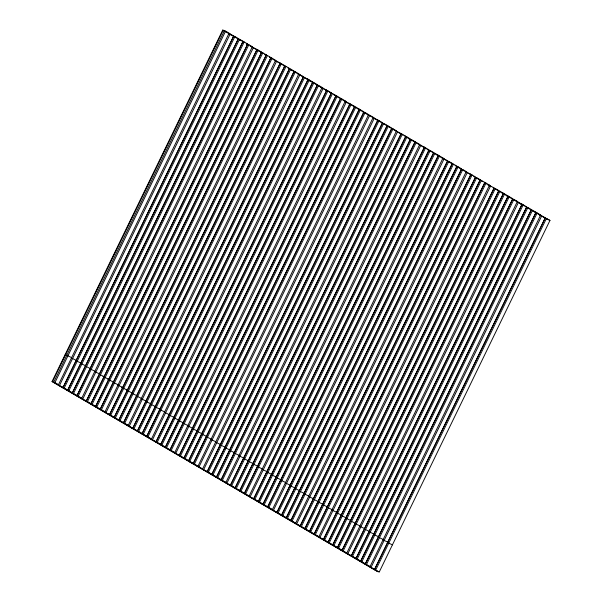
<?xml version="1.0" encoding="UTF-8"?>
<svg xmlns="http://www.w3.org/2000/svg" width="602" height="602" viewBox="0 0 602 602"><rect width="100%" height="100%" fill="white"/><g stroke="black" fill="none" stroke-linecap="round" stroke-linejoin="round"><path stroke-width="0.9" d="M379.29 571.9L374.534 569.627L545.209 218.142L546.473 218.383L549.965 220.422L379.29 571.9L377.552 571.576L52.035 381.578L222.71 30.1L241.086 40.635M52.035 381.578L52.509 381.668L223.176 30.19M225.607 31.108L224.343 30.868L53.676 382.345L54.94 382.586L225.607 31.108L229.099 33.14L58.319 385.062L63.075 387.334L233.749 35.857L228.993 33.584M59.59 385.303L230.257 33.817M234.908 36.534L233.644 36.293L62.969 387.778L64.241 388.012L234.908 36.534L238.4 38.566L67.725 390.051L66.461 389.81M239.558 39.25L238.294 39.01L67.62 390.487L68.891 390.728L239.558 39.25L243.05 41.282L72.375 392.767L71.111 392.527M244.209 41.959L242.945 41.726L72.27 393.204L73.542 393.445L244.209 41.959L247.7 43.999L77.026 395.476L75.762 395.243M248.859 44.676L247.595 44.435L76.921 395.92L78.192 396.154L248.859 44.676L252.351 46.715L81.571 398.629L86.327 400.909L257.001 49.424L252.246 47.152M82.843 398.87L253.51 47.392M258.16 50.101L256.896 49.868L86.221 401.346L87.493 401.587L258.16 50.101L261.644 52.141L90.977 403.618L89.713 403.385M262.811 52.818L261.546 52.577L90.872 404.062L92.144 404.296L262.811 52.818L266.295 54.857L95.628 406.335L94.364 406.094M267.461 55.534L266.197 55.294L95.522 406.771L96.794 407.012L267.461 55.534L270.945 57.566L100.278 409.051L99.014 408.811M272.112 58.243L270.847 58.01L100.173 409.488L101.445 409.729L272.112 58.243L275.596 60.283L104.823 412.204L109.579 414.477L280.246 62.999L275.498 60.727M106.095 412.445L276.762 60.96M281.412 63.677L280.141 63.436L109.474 414.921L110.738 415.154L281.412 63.677L284.897 65.708L114.23 417.194L112.965 416.953M286.063 66.393L284.791 66.152L114.124 417.63L115.388 417.871L286.063 66.393L289.547 68.425L118.88 419.903L117.616 419.669M290.713 69.102L289.442 68.869L118.775 420.346L120.039 420.587L290.713 69.102L294.197 71.141L123.53 422.619L122.266 422.378M295.364 71.819L294.092 71.578L123.425 423.063L124.689 423.296L295.364 71.819L298.848 73.85L128.075 425.772L132.831 428.045L303.498 76.567L298.743 74.294M129.34 426.013L300.014 74.535M303.393 77.011L132.726 428.489L137.482 430.761L308.149 79.283L303.393 77.011L306.185 78.636M133.99 428.729L304.665 77.244M309.315 79.961L308.043 79.72L137.376 431.205L138.641 431.438L309.315 79.961L312.799 82L142.132 433.478L140.86 433.237M313.966 82.677L312.694 82.436L142.027 433.914L143.291 434.155L313.966 82.677L317.45 84.709L146.783 436.194L145.511 435.953M318.616 85.386L317.344 85.153L146.677 436.631L147.941 436.871L318.616 85.386L322.1 87.425L151.328 439.347L156.084 441.62L326.751 90.142L321.995 87.862M152.592 439.58L323.266 88.103M327.917 90.819L326.645 90.578L155.978 442.056L157.242 442.297L327.917 90.819L331.401 92.851L160.734 444.336L159.462 444.095M332.56 93.528L331.296 93.295L160.629 444.773L161.893 445.013L332.56 93.528L336.051 95.567L165.384 447.045L164.113 446.812M337.21 96.245L335.946 96.004L165.279 447.489L166.543 447.722L337.21 96.245L340.702 98.284L170.035 449.762L168.763 449.521M341.861 98.961L340.597 98.72L169.93 450.206L171.194 450.439L341.861 98.961L345.352 100.993L174.58 452.915L179.336 455.187L350.003 103.71L345.247 101.437M175.844 453.156L346.511 101.67M351.162 104.387L349.897 104.154L179.23 455.631L180.495 455.872L351.162 104.387L354.653 106.426L183.979 457.904L182.715 457.663M355.812 107.103L354.548 106.863L183.881 458.348L185.145 458.581L355.812 107.103L359.304 109.135L188.629 460.62L187.365 460.379M360.463 109.82L359.198 109.579L188.531 461.057L189.796 461.298L360.463 109.82L363.954 111.852L193.28 463.329L192.015 463.096M365.113 112.529L363.849 112.296L193.182 463.773L194.446 464.014L365.113 112.529L368.605 114.568L197.832 466.49L202.581 468.762L201.316 468.522M199.096 466.723L369.763 115.245L373.255 117.277L202.475 469.199L207.231 471.479L377.905 119.994L373.15 117.721M203.747 469.44L374.414 117.962M379.064 120.671L377.8 120.438L207.126 471.915L208.397 472.156L379.064 120.671L382.556 122.71L211.881 474.188L210.617 473.955M383.715 123.387L382.451 123.147L211.776 474.632L213.048 474.865L383.715 123.387L387.206 125.427L216.532 476.904L215.268 476.664M388.365 126.104L387.101 125.863L216.427 477.341L217.698 477.582L388.365 126.104L391.857 128.136L221.182 479.621L219.918 479.38M393.016 128.813L391.751 128.58L221.077 480.057L222.349 480.298L393.016 128.813L396.507 130.852L225.727 482.774L230.483 485.046L401.158 133.569L396.402 131.289M226.999 483.007L397.666 131.529M402.317 134.246L401.052 134.005L230.378 485.483L231.65 485.724L402.317 134.246L405.801 136.278L235.134 487.763L233.869 487.522M406.967 136.955L405.703 136.722L235.028 488.199L236.3 488.44L406.967 136.955L410.451 138.994L239.784 490.472L238.52 490.239M411.617 139.672L410.353 139.431L239.679 490.916L240.95 491.157L411.617 139.672L415.102 141.711L244.435 493.188L243.17 492.948M416.268 142.388L415.004 142.147L244.329 493.632L245.601 493.866L416.268 142.388L419.752 144.42L248.98 496.341L253.735 498.614L424.402 147.136L419.654 144.864M250.251 496.582L420.918 145.105M425.569 147.814L424.305 147.58L253.63 499.058L254.894 499.299L425.569 147.814L429.053 149.853L258.386 501.331L257.122 501.09M430.219 150.53L428.948 150.289L258.281 501.775L259.545 502.008L430.219 150.53L433.703 152.562L263.036 504.047L261.772 503.806M434.87 153.247L433.598 153.006L262.931 504.484L264.195 504.724L434.87 153.247L438.354 155.278L267.687 506.756L266.423 506.523M439.52 155.956L438.248 155.722L267.581 507.2L268.846 507.441L439.52 155.956L443.004 157.995L272.232 509.917L276.988 512.189L447.655 160.704L442.899 158.431M273.496 510.15L444.171 158.672M448.821 161.389L447.549 161.148L276.882 512.626L278.147 512.866L448.821 161.389L452.305 163.42L281.638 514.906L280.366 514.665M453.472 164.098L452.2 163.864L281.533 515.342L282.797 515.583L453.472 164.098L456.956 166.137L286.289 517.615L285.017 517.381M458.122 166.814L456.85 166.573L286.183 518.059L287.447 518.292L458.122 166.814L461.606 168.853L290.939 520.331L289.667 520.09M462.772 169.531L461.501 169.29L290.834 520.768L292.098 521.008L462.772 169.531L466.257 171.562L295.484 523.484L300.24 525.757L470.907 174.279L466.151 172.006M296.748 523.725L467.423 172.24M472.073 174.956L470.802 174.715L300.135 526.201L301.399 526.434L472.073 174.956L475.557 176.996L304.89 528.473L303.619 528.232M476.724 177.673L475.452 177.432L304.785 528.91L306.049 529.15L476.724 177.673L480.208 179.705L309.541 531.19L308.269 530.949M481.367 180.382L480.103 180.148L309.436 531.626L310.7 531.867L481.367 180.382L484.858 182.421L314.191 533.899L312.92 533.665M486.017 183.098L484.753 182.865L314.086 534.343L315.35 534.584L486.017 183.098L489.509 185.138L318.736 537.059L323.492 539.332L494.159 187.847L489.403 185.574M320.001 537.293L490.668 185.815M495.318 188.531L494.054 188.291L323.387 539.768L324.651 540.009L495.318 188.531L498.81 190.563L328.135 542.041L326.871 541.808M499.969 191.24L498.704 191.007L328.037 542.485L329.302 542.726L499.969 191.24L503.46 193.28L332.786 544.757L331.521 544.517M504.619 193.957L503.355 193.716L332.688 545.201L333.952 545.435L504.619 193.957L508.111 195.989L337.436 547.474L336.172 547.233M509.269 196.673L508.005 196.433L337.338 547.91L338.602 548.151L509.269 196.673L512.761 198.705L342.087 550.183L340.822 549.95M513.92 199.382L512.656 199.149L341.989 550.627L343.253 550.868L513.92 199.382L517.411 201.422L346.639 553.343L351.387 555.616L522.062 204.138L517.306 201.858M347.903 553.577L518.57 202.099M523.221 204.815L521.957 204.575L351.282 556.052L352.554 556.293L523.221 204.815L526.712 206.847L356.038 558.332L354.774 558.092M527.871 207.524L526.607 207.291L355.932 558.769L357.204 559.01L527.871 207.524L531.363 209.564L360.688 561.041L359.424 560.808M532.522 210.241L531.257 210L360.583 561.485L361.855 561.719L532.522 210.241L536.013 212.28L365.339 563.758L364.075 563.517M537.172 212.957L535.908 212.717L365.233 564.194L366.505 564.435L537.172 212.957L540.664 214.989L369.884 566.911L374.64 569.183L545.314 217.706L540.558 215.433M371.156 567.152L541.823 215.667M375.806 569.861L546.473 218.383M232.477 35.616L233.749 35.857M241.778 41.049L243.05 41.282M246.429 43.758L247.7 43.999M251.079 46.474L252.351 46.715M260.38 51.9L261.644 52.141M265.03 54.616L266.295 54.857M269.681 57.333L270.945 57.566M278.982 62.758L280.246 62.999M283.632 65.475L284.897 65.708M297.584 73.617L298.848 73.85M302.234 76.326L303.498 76.567M306.885 79.043L308.149 79.283M311.535 81.759L312.799 82M316.185 84.476L317.45 84.709M325.486 89.901L326.751 90.142M330.137 92.618L331.401 92.851M334.787 95.327L336.051 95.567M344.088 100.76L345.352 100.993M348.739 103.469L350.003 103.71M353.382 106.185L354.653 106.426M358.032 108.902L359.304 109.135M367.333 114.327L368.605 114.568M368.499 115.005L369.763 115.245M376.634 119.753L377.905 119.994M385.935 125.186L387.206 125.427M395.236 130.611L396.507 130.852M404.536 136.044L405.801 136.278M413.837 141.47L415.102 141.711M423.138 146.896L424.402 147.136M432.439 152.329L433.703 152.562M437.09 155.038L438.354 155.278M441.74 157.754L443.004 157.995M451.041 163.187L452.305 163.42M460.342 168.613L461.606 168.853M470.907 174.279L469.643 174.038L472.201 175.536M478.944 179.471L480.208 179.705M488.245 184.897L489.509 185.138M497.545 190.322L498.81 190.563M502.188 193.039L503.46 193.28M506.839 195.755L508.111 195.989M516.14 201.181L517.411 201.422M520.79 203.897L522.062 204.138M525.441 206.614L526.712 206.847M534.742 212.039L536.013 212.28M539.392 214.756L540.664 214.989M544.042 217.465L545.314 217.706M549.965 220.422L543.869 217.367M65.166 354.54L67.258 355.579M66.799 355.308L71.555 357.588M71.45 358.024L76.206 360.297M76.1 360.741L80.856 363.014M80.751 363.45L85.507 365.73M85.401 366.166L90.157 368.439M90.052 368.883L94.807 371.156M94.702 371.592L99.458 373.872M99.353 374.309L104.108 376.581M104.003 377.025L108.759 379.298M108.653 379.742L113.409 382.014M113.304 382.451L118.06 384.723M117.954 385.167L122.71 387.44M122.605 387.884L127.361 390.156M127.255 390.593L132.011 392.865M131.906 393.309L136.662 395.582M136.556 396.026L141.304 398.298M141.207 398.735L145.955 401.015M57.16 384.385L58.424 384.618L54.94 382.586M145.857 401.451L150.605 403.724M61.81 387.101L63.075 387.334M150.508 404.168L155.256 406.44M155.158 406.877L159.906 409.157M159.808 409.593L164.557 411.866M164.451 412.31L169.207 414.582M80.412 397.952L81.676 398.193L78.192 396.154M169.102 415.026L173.858 417.299M85.063 400.669L86.327 400.909M173.752 417.735L178.508 420.008M178.403 420.452L183.159 422.724M183.053 423.168L187.809 425.441M187.704 425.877L192.459 428.15M103.664 411.527L104.929 411.76L101.445 409.729M192.354 428.594L197.11 430.866M108.315 414.236L109.579 414.477M197.005 431.31L201.76 433.583M201.655 434.019L206.411 436.292M206.305 436.736L211.061 439.008M210.956 439.452L215.712 441.725M126.917 425.095L128.181 425.336L124.689 423.296M215.606 442.161L220.362 444.442M131.56 427.811L132.831 428.045M220.257 444.878L225.013 447.151M136.21 430.528L137.482 430.761M224.907 447.595L229.663 449.867M229.558 450.304L234.313 452.584M234.208 453.02L238.964 455.293M150.161 438.67L151.433 438.903L147.941 436.871M238.859 455.737L243.614 458.009M154.812 441.379L156.084 441.62M243.509 458.453L248.265 460.726M248.159 461.162L252.915 463.435M252.81 463.879L257.566 466.151M257.46 466.595L262.216 468.868M173.414 452.237L174.685 452.478L171.194 450.439M262.111 469.304L266.867 471.577M178.064 454.954L179.336 455.187M266.761 472.021L271.517 474.293M271.412 474.737L276.167 477.01M276.062 477.446L280.818 479.726M189.803 461.99L190.27 462.08M280.713 480.163L285.468 482.435M196.666 465.805L197.93 466.046L194.446 464.014M285.363 482.879L290.111 485.152M290.013 485.588L294.762 487.868M205.967 471.238L207.231 471.479M294.664 488.305L299.412 490.577M299.314 491.021L304.063 493.294M303.965 493.73L308.713 496.01M308.615 496.447L313.364 498.719M224.569 482.097L225.833 482.33L222.349 480.298M313.258 499.163L318.014 501.436M229.219 484.806L230.483 485.046M317.909 501.88L322.664 504.152M322.559 504.589L327.315 506.861M327.21 507.305L331.965 509.578M331.86 510.022L336.616 512.294M247.821 495.664L249.085 495.905L245.601 493.866M336.51 512.731L341.266 515.003M252.471 498.381L253.735 498.614M341.161 515.447L345.917 517.72M345.811 518.164L350.567 520.437M350.462 520.873L355.218 523.153M355.112 523.589L359.868 525.862M271.073 509.239L272.337 509.473L268.846 507.441M359.763 526.306L364.519 528.579M275.716 511.948L276.988 512.189M364.413 529.015L369.169 531.295M369.064 531.732L373.819 534.004M373.714 534.448L378.47 536.721M378.365 537.157L383.12 539.437M294.318 522.807L295.59 523.048L292.098 521.008M383.015 539.874L387.771 542.146M298.968 525.523L300.24 525.757M387.665 542.59L392.421 544.863M317.57 536.374L318.842 536.615L315.35 534.584M322.22 539.091L323.492 539.332M329.309 543.41L329.776 543.501M345.473 552.666L346.737 552.899L343.253 550.868M350.123 555.375L351.387 555.616M368.725 566.234L369.989 566.474L366.505 564.435M373.375 568.95L374.64 569.183M242.629 41.538L244.246 42.486M246.677 43.908L248.302 44.849M249.92 45.797L259.643 51.471M261.268 52.419L262.939 53.397M265.316 54.782L266.942 55.73M269.372 57.152L278.282 62.352M279.907 63.3L285.581 66.611M288.012 68.026L301.783 76.07M306.644 78.907L313.13 82.692M314.748 83.633L324.787 89.495M326.096 90.255L328.045 91.391M329.339 92.151L331.77 93.566M333.388 94.514L343.388 100.353M344.735 101.136L346.353 102.084M348.784 103.499L360.944 110.595M361.29 110.798L365.941 113.515M367.431 114.38L371.291 116.637M371.487 116.75L384.543 124.373M386.085 125.269L389.893 127.489M390.141 127.639L403.144 135.224M405.552 136.631L409.187 138.753M409.608 139.002L425.832 148.468M428.263 149.89L431.739 151.922M432.319 152.253L446.391 160.471M446.917 160.779L449.641 162.367M450.973 163.142L452.591 164.09M455.029 165.512L464.992 171.329M465.572 171.668L468.243 173.225M473.684 176.401L482.601 181.608M484.226 182.556L486.845 184.084M489.095 185.393L490.796 186.387M493.151 187.764L498.825 191.075M500.45 192.023L506.147 195.349M507.682 196.244L524.568 206.102M526.178 207.043L531.807 210.324M533.349 211.227L543.35 217.059M222.71 30.1L224.328 31.048M228.384 33.411L230.814 34.833M238.106 39.085L239.724 40.033M246.21 43.818L247.828 44.766M252.689 47.603L254.315 48.544M256.745 49.966L258.363 50.914M260.794 52.329L262.419 53.277M264.85 54.692L266.468 55.64M279.433 63.21L281.059 64.158M283.489 65.573L285.107 66.521M289.156 68.884L291.594 70.306M298.073 74.091L299.691 75.032M302.121 76.454L303.747 77.402M307.795 79.765L310.226 81.18M316.712 84.965L318.33 85.913M320.761 87.328L322.386 88.276M325.622 90.172L327.247 91.113M335.352 95.846L336.969 96.794M344.261 101.046L345.887 101.994M347.505 102.942L349.935 104.357M353.991 106.727L355.609 107.668M362.908 111.927L364.526 112.875M366.151 113.823L368.582 115.245M408.322 138.437L410.76 139.86M426.984 149.326L429.414 150.748M442.387 158.318L444.013 159.267M461.049 169.207L462.667 170.155M487.808 184.829L490.246 186.251M506.41 195.688L508.825 197.095M520.888 204.138L522.491 205.071M530.535 209.767L532.943 211.174M539.377 214.929L540.987 215.87M545.006 218.217L547.421 219.625M102.912 376.393L104.537 377.334M107.781 379.23L109.398 380.171M121.551 387.267L123.177 388.215M126.412 390.104L128.038 391.052M64.241 388.012L67.725 390.051M68.891 390.728L72.375 392.767M73.542 393.445L77.026 395.476M87.493 401.587L90.977 403.618M92.144 404.296L95.628 406.335M96.794 407.012L100.278 409.051M110.738 415.154L114.23 417.194M115.388 417.871L118.88 419.903M120.039 420.587L123.53 422.619M138.641 431.438L142.132 433.478M143.291 434.155L146.783 436.194M157.242 442.297L160.734 444.336M161.893 445.013L165.384 447.045M166.543 447.722L170.035 449.762M180.495 455.872L183.979 457.904M185.145 458.581L188.629 460.62M189.796 461.298L193.28 463.329M208.397 472.156L211.881 474.188M213.048 474.865L216.532 476.904M217.698 477.582L221.182 479.621M231.65 485.724L235.134 487.763M236.3 488.44L239.784 490.472M240.95 491.157L244.435 493.188M254.894 499.299L258.386 501.331M259.545 502.008L263.036 504.047M264.195 504.724L267.687 506.756M278.147 512.866L281.638 514.906M282.797 515.583L286.289 517.615M287.447 518.292L290.939 520.331M301.399 526.434L304.89 528.473M306.049 529.15L309.541 531.19M310.7 531.867L314.191 533.899M324.651 540.009L328.135 542.041M329.302 542.726L332.786 544.757M333.952 545.435L337.436 547.474M338.602 548.151L342.087 550.183M352.554 556.293L356.038 558.332M357.204 559.01L360.688 561.041M361.855 561.719L365.339 563.758M52.509 381.668L378.026 571.659"/></g></svg>
